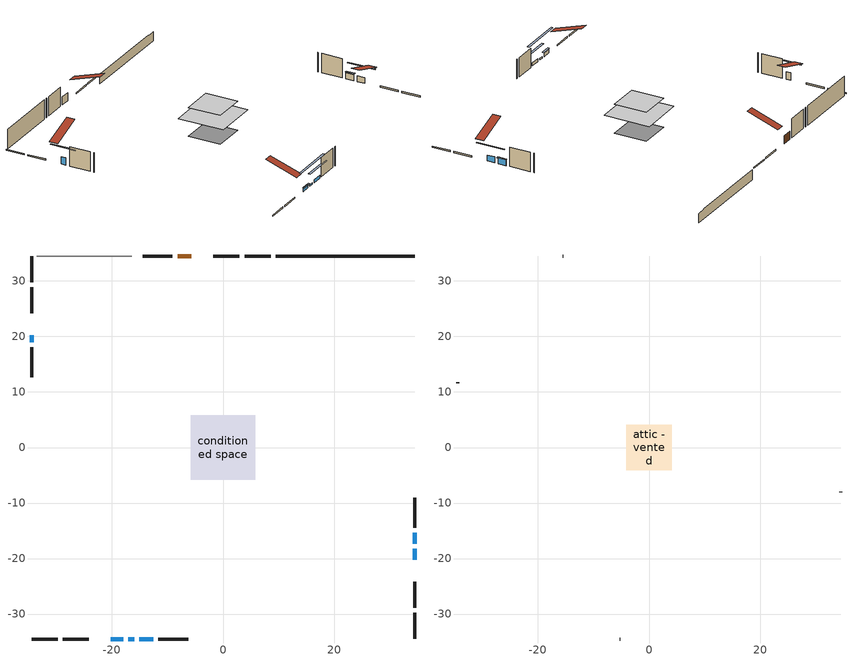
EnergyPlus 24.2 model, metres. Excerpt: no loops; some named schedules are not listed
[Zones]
conditioned space
 floor adiabatic (AdiabaticFloorConstruction): -5.82,-5.82 -5.82,5.82 5.82,5.82 5.82,-5.82 z3.36
 floor foundation (Slab1 construction): -4.11,-4.11 -4.11,4.11 4.11,4.11 4.11,-4.11 z-1.52
 wall outside (RimJoist1 construction): 8.57,34.5 3.89,34.5 / -34.5,-34.5 -29.81,-34.5 / -34.5,34.5 -34.5,29.81 / 34.5,-34.5 34.5,-29.81 z0.92:1.22
 wall outside (RimJoist2 construction): 2.96,34.5 -1.73,34.5 / -28.88,-34.5 -24.2,-34.5 / -34.5,28.88 -34.5,24.2 / 34.5,-28.88 34.5,-24.2 z0.92:1.22
 wall outside (AdiabaticWallConstruction 1): -5.69,34.5 -8.18,34.5 z0.92:2.95
 wall outside (AdiabaticWallConstruction): 34.5,-20.23 34.5,-18.25 / 34.5,-17.32 34.5,-15.35 z0.92:2.39; -20.23,-34.5 -17.97,-34.5 z0.92:1.76; -17.04,-34.5 -16,-34.5 z0.92:1.31; -15.08,-34.5 -12.55,-34.5 z0.92:1.67; -34.5,20.23 -34.5,18.98 z0.92:2.77
 wall outside (Wall1 construction): -9.11,34.5 -14.49,34.5 / -11.62,-34.5 -6.23,-34.5 / -34.5,18.06 -34.5,12.67 / 34.5,-14.42 34.5,-9.03 z0.92:5.8
 wall foundation (FoundationWall1 construction): 9.5,34.5,-1.52 9.5,34.5,0.92 32,34.5,0.92 32,34.5,0.76 34.5,34.5,0.76 34.5,34.5,-1.52
 wall adiabatic (Wall4 construction): -16.48,34.5 -33.57,34.5 z0.92:5.8
 window (WindowConstruction): 34.5,-20.23 34.5,-18.25 z0.92:2.39
 window (WindowConstruction 4): -20.23,-34.5 -17.97,-34.5 z0.92:1.76
 window (WindowConstruction 5): -17.04,-34.5 -16.01,-34.5 z0.92:1.31
 window (WindowConstruction 1): -15.08,-34.5 -12.55,-34.5 z0.92:1.67
 window (WindowConstruction 2): -34.5,20.23 -34.5,18.98 z0.92:2.77
 window (WindowConstruction 3): 34.5,-17.32 34.5,-15.35 z0.92:2.39
 door (Door): -5.69,34.5 -8.18,34.5 z0.92:2.95
 ceiling adiabatic (AdiabaticFloorConstruction): 5.82,-5.82 5.82,5.82 -5.82,5.82 -5.82,-5.82 z3.36
attic - vented
 floor to conditioned space (Floor1 construction Reversed): -4.11,-4.11 -4.11,4.11 4.11,4.11 4.11,-4.11 z5.8
 wall outside (Wall3 construction): -15.42,34.5 -15.55,34.5 / -5.3,-34.5 -5.18,-34.5 / -34.5,11.74 -34.5,11.61 / 34.5,-8.1 34.5,-7.98 z0.92:5.8
 roof outside (Roof1 construction): -4.77,34.5,5.8 -4.77,26.49,8.47 -2.65,26.49,8.47 -2.65,34.5,5.8; -21.16,-34.5,5.8 -21.16,-26.49,8.47 -23.27,-26.49,8.47 -23.27,-34.5,5.8; -34.5,21.16,5.8 -26.49,21.16,8.47 -26.49,23.27,8.47 -34.5,23.27,5.8; 34.5,-21.16,5.8 26.49,-21.16,8.47 26.49,-23.27,8.47 34.5,-23.27,5.8
shading: 34.5,-15.61 34.5,-22.87 34.91,-22.87 34.91,-15.61 z5.03; -17.77,-34.5 -20.43,-34.5 -20.43,-34.91 -17.77,-34.91 z1.96; -10.92,-34.5 -22.12,-34.5 -22.12,-34.91 -10.92,-34.91 z6.39; -9.91,-34.5 -17.72,-34.5 -17.72,-34.91 -9.91,-34.91 z4.31; -34.5,16.34 -34.5,22.87 -34.91,22.87 -34.91,16.34 z5.41; 34.5,-15.15 34.5,-17.53 34.91,-17.53 34.91,-15.15 z2.59
[Building]
Building 1: Terrain=Suburbs
[Site:Location]
Toronto City Centre_ON: Latitude {deg}=43.63; Longitude {deg}=-79.39; Time Zone {hr}=-5; Elevation {m}=77; Keep Site Location Information=Yes
[Site:GroundTemperature:Shallow]
5.01852, 3.26908, 3.12898, 3.95918, 7.29196, 10.6092, 13.4851, 15.3069, 15.4617, 13.9799, 11.1774, 7.9619
[Site:WaterMainsTemperature]
Calculation Method=Schedule; Temperature Schedule=mains temperature schedule
[Material] Roughness=Rough; Thermal Absorptance=0.9
Name | Thickness {m} | Conductivity {W/m-K} | Density {kg/m3} | Specific Heat {J/kg-K} | Solar Absorptance | Visible Absorptance
asphalt or fiberglass shingles | 0.00635 | 0.162714 | 1121.4 | 1465.45 | 0.4 | 0.4
ceiling loosefill ins | 0.0846667 | 0.0480833 | 16.02 | 1046.75 | 0.7 | 0.7
ceiling stud and cavity | 0.1397 | 0.10883 | 65.682 | 1177.47 | 0.7 | 0.7
concrete 4.0 in. | 0.1016 | 1.803125 | 2242.8 | 837.4 | 0.7 | 0.7
concrete 8.0 in. | 0.2032 | 1.803125 | 2242.8 | 837.4 | 0.7 | 0.7
door material | 0.04445 | 0.188738 | 512.64 | 1214.23 | 0.7 | 0.7
exterior vertical ins | 0.0360198 | 0.029427 | 32.04 | 1214.23 | 0.7 | 0.7
floor covering | 0.0127 | 0.0433444 | 54.468 | 1339.84 | 0.6 | 0.6
floor rigid ins; wall rigid ins 2 | 0.512978 | 0.029427 | 32.04 | 1214.23 | 0.7 | 0.7
floor stud and cavity | 0.1397 | 1.75129 | 37.0049 | 1207.88 | 0.7 | 0.7
furniture material conditioned space 1 | 0.1524 | 0.115458 | 640.8 | 1214.23 | 0.6 | 0.6
gypsum board | 0.0127 | 0.160291 | 801 | 837.4 | 0.6 | 0.6
gypsum board 1 | 0.0127 | 0.160291 | 801 | 837.4 | 0.7 | 0.7
osb sheathing 0.5 in. | 0.0127 | 0.115458 | 512.64 | 1214.23 | 0.7 | 0.7
osb sheathing 0.75 in. | 0.01905 | 0.115458 | 512.64 | 1214.23 | 0.7 | 0.7
rim joist stud and cavity | 0.0508 | 0.177588 | 50.32683 | 1063.81 | 0.6 | 0.6
rim joist stud and cavity 1 | 0.0508 | 0.648972 | 50.32683 | 1063.81 | 0.6 | 0.6
wall rigid ins | 0.051816 | 0.029427 | 32.04 | 1214.23 | 0.7 | 0.7
wall rigid ins 1 | 0.051816 | 0.029427 | 32.04 | 1214.23 | 0.4 | 0.4
wall stud and cavity | 0.1397 | 0.114486 | 139.0536 | 1170.24 | 0.7 | 0.7
wall stud and cavity 1 | 0.0889 | 6.1454 | 50.32683 | 1063.81 | 0.6 | 0.6
wall stud and cavity 2 | 0.1397 | 0.100998 | 139.0536 | 1170.24 | 0.7 | 0.7
wall stud and cavity 3 | 0.0889 | 0.380278 | 52.3479 | 1209.89 | 0.7 | 0.7
wall stud and cavity 4 | 0.0889 | 0.391764 | 83.0341 | 1211.67 | 0.7 | 0.7
wood siding | 0.0254 | 0.102417 | 544.68 | 1172.36 | 0.4 | 0.4
wood siding 1 | 0.00254 | 0.102417 | 544.68 | 1172.36 | 0.4 | 0.4
wood siding 2; wood siding 3; wood siding 4 | 0.0254 | 0.102417 | 544.68 | 1172.36 | 0.7 | 0.7
[WindowMaterial:SimpleGlazingSystem]
Name | U-Factor {W/m2-K} | Solar Heat Gain Coefficient
WindowMaterial | 2.906 | 0.65
WindowMaterial 1 | 3.82073 | 0.59
WindowMaterial 2 | 3.006501 | 0.66
WindowMaterial 3 | 3.62938 | 0.61
WindowMaterial 4 | 7.0816 | 0.47
[Construction]
AdiabaticFloorConstruction: floor stud and cavity, floor rigid ins, osb sheathing 0.75 in., floor covering
AdiabaticWallConstruction: wood siding 3, wall rigid ins 2, wall stud and cavity 3, gypsum board
AdiabaticWallConstruction 1: wood siding 4, wall rigid ins 2, wall stud and cavity 3, gypsum board
Door: door material
Floor1 construction Reversed: gypsum board, ceiling stud and cavity, ceiling loosefill ins
FoundationWall1 construction: concrete 8.0 in., gypsum board 1
furniture construction conditioned space 1: furniture material conditioned space 1
PartitionWallConstruction: gypsum board, wall stud and cavity 4, gypsum board
RimJoist1 construction: wood siding 2, rim joist stud and cavity
RimJoist2 construction: wood siding 2, rim joist stud and cavity 1
Roof1 construction: asphalt or fiberglass shingles
Slab1 construction: concrete 4.0 in.
Wall1 construction: wood siding, wall rigid ins, osb sheathing 0.5 in., wall stud and cavity, gypsum board
Wall3 construction: wood siding 1, wall stud and cavity 1
Wall4 construction: wall rigid ins 1, osb sheathing 0.5 in., wall stud and cavity 2, gypsum board
WindowConstruction; WindowConstruction 3: WindowMaterial
WindowConstruction 1: WindowMaterial 1
WindowConstruction 2: WindowMaterial 2
WindowConstruction 4: WindowMaterial 3
WindowConstruction 5: WindowMaterial 4
[Zone] Multiplier=1; Part of Total Floor Area=Yes
Name | Volume {m3}
attic - vented | 29.3128
conditioned space | 536
[Space]
Name | Zone | Volume {m3}
attic - vented 1 | attic - vented | 29.3128
conditioned space 1 | conditioned space | 536
[ZoneInfiltration:EffectiveLeakageArea]
infil attic - vented 1: Zone or Space=attic - vented 1; Schedule=Always On Discrete; Effective Air Leakage Area {cm2}=2847.58; Stack Coefficient=0.00052479; Wind Coefficient=1.54779e-05
[ZoneMixing]
whole house fan mix: Zone or Space=attic - vented; Schedule=Always On Continuous; Design Flow Rate Calculation Method=Flow/Zone; Design Flow Rate {m3/s}=0; Source Zone or Space=conditioned space
[SurfaceProperty:ExposedFoundationPerimeter]
Slab1: Exposed Perimeter Calculation Method=TotalExposedPerimeter; Total Exposed Perimeter {m}=24.994
[InternalMass] Zone or ZoneList=conditioned space; Space or SpaceList=conditioned space 1
Name | Construction | Surface Area {m2}
furniture mass conditioned space 1 | furniture construction conditioned space 1 | 81.1721
partition wall mass | PartitionWallConstruction | 202.93
[Lights]
interior lighting: Zone or ZoneList or Space or SpaceList=conditioned space 1; Schedule=interior lighting schedule; Design Level Calculation Method=LightingLevel; Lighting Level {W}=343.2; Return Air Fraction=0; Fraction Radiant=0.6; Fraction Visible=0.2; Fraction Replaceable=1
[People]
occupants: Zone or ZoneList or Space or SpaceList=conditioned space 1; Number of People Schedule=occupants schedule; Number of People Calculation Method=People; Number of People=3; Fraction Radiant=0.314171; Sensible Heat Fraction=0.56303; Activity Level Schedule=occupants activity schedule; Carbon Dioxide Generation Rate {m3/s-W}=0; Enable ASHRAE 55 Comfort Warnings=No; Mean Radiant Temperature Calculation Type=EnclosureAveraged
[ElectricEquipment] Zone or ZoneList or Space or SpaceList=conditioned space 1; Design Level Calculation Method=EquipmentLevel
Name | Schedule | Design Level {W} | Fraction Latent | Fraction Radiant | Fraction Lost
clothes dryer | clothes dryer schedule | 140.772 | 0.015 | 0.081 | 0.85
clothes washer | clothes washer schedule | 32.1985 | 0.03 | 0.162 | 0.7
cooking range | cooking range schedule | 208.969 | 0.08 | 0.432 | 0.2
dishwasher | dishwasher schedule | 66.8632 | 0.3 | 0.18 | 0.4
fridge | fridge schedule | 72.9452 | 0 | 0.6 | 0
mech vent house fan | mech vent house fan schedule | 0 | 0 | 0 | 1
mech vent house fan cfis | mech vent house fan cfis schedule | 0 | 0 | 0 | 0
mech vent range fan 0 | mech vent range fan 0 schedule | 57 | 0 | 0 | 1
misc plug loads | misc plug loads schedule | 494.7 | 0.045 | 0.513 | 0.1
whole house fan | Always On Discrete | 0 | 0 | 0 | 1
[OtherEquipment] Zone or ZoneList or Space or SpaceList=conditioned space 1; Design Level Calculation Method=EquipmentLevel
Name | Fuel Type | Schedule | Design Level {W} | Fraction Latent | Fraction Radiant | Fraction Lost
clothes dryer 1 | Electricity | clothes dryer schedule | 0 | 0.015 | 0.081 | 0.85
cooking range 1 | Electricity | cooking range schedule | 0 | 0.08 | 0.432 | 0.2
general water use latent | None | general water use schedule | 59.3978 | 1 | 0 | 0
general water use sensible | None | general water use schedule | -58.539 | 0 | 0.6 | 0
mech vent house fan latent load | None | Always On Discrete | 0 | 1 | 0 | 0
mech vent house fan sensible load | None | Always On Discrete | 0 | 0 | 0 | 0
water heater energy adjustment1 | NaturalGas | Always On Discrete | 0.01 | 0 | 0 | 1
[ZoneInfiltration:DesignFlowRate] Zone or ZoneList or Space or SpaceList=conditioned space 1; Schedule=Always On Discrete; Design Flow Rate Calculation Method=Flow/Zone; Design Flow Rate {m3/s}=0
infil flow; natural vent flow; whole house fan flow
[AvailabilityManager:Scheduled]
central ac and furnace airloop Availability Manager: Schedule=Always On Discrete
[Foundation:Kiva]
Foundation Kiva 1: Initial Indoor Air Temperature {C}=18; Wall Height Above Grade {m}=0.919978; Wall Depth Below Slab {m}=0.2032; Custom Block Material Name 1=exterior vertical ins; Custom Block Depth 1 {m}=2.43998; Custom Block X Position 1 {m}=0.2159; Custom Block Z Position 1 {m}=0
[Foundation:Kiva:Settings]
Soil Conductivity {W/m-K}=0.849921; Soil Density {kg/m3}=1842.3; Soil Specific Heat {J/kg-K}=418.7; Ground Solar Absorptivity=0.9; Ground Thermal Absorptivity=0.9; Ground Surface Roughness {m}=0.03; Far-Field Width {m}=40; Deep-Ground Boundary Condition=ZeroFlux; Deep-Ground Depth {m}=40; Minimum Cell Dimension {m}=0.2; Maximum Cell Growth Coefficient=3; Simulation Timestep=Timestep
[Exterior:Lights]
exterior lighting: Schedule=exterior lighting schedule; Design Level {W}=75.6
[EnergyManagementSystem:GlobalVariable]
central_ac_and_furnace_airloop_Fan_RTF
infil_program_Qfan
infil_program_Qinf
natural_vent_program_Qnv
natural_vent_program_Qwhf
[EnergyManagementSystem:Sensor]
Name | Output:Variable or Output:Meter Index Key | Output:Variable or Output:Meter
airflow_gain | infil flow | Infiltration Sensible Heat Gain Energy
airflow_gain_1 | natural vent flow | Infiltration Sensible Heat Gain Energy
airflow_gain_2 | whole house fan flow | Infiltration Sensible Heat Gain Energy
airflow_loss | infil flow | Infiltration Sensible Heat Loss Energy
airflow_loss_1 | natural vent flow | Infiltration Sensible Heat Loss Energy
airflow_loss_2 | whole house fan flow | Infiltration Sensible Heat Loss Energy
clg_load_cond |  | Cooling:EnergyTransfer:Zone:CONDITIONED SPACE
clg_sp_s; clg_sp_s_1 | cooling setpoint | Schedule Value
clothes_dryer_exhaust_0_sch_s | clothes dryer exhaust 0 schedule | Schedule Value
cool_season | cooling season schedule | Schedule Value
htg_load_cond |  | Heating:EnergyTransfer:Zone:CONDITIONED SPACE
htg_sp_s; htg_sp_s_1 | heating setpoint | Schedule Value
ig_ee_conv | clothes dryer | Electric Equipment Convective Heating Energy
ig_ee_conv_2 | cooking range | Electric Equipment Convective Heating Energy
ig_ee_conv_4 | fridge | Electric Equipment Convective Heating Energy
ig_ee_conv_5 | misc plug loads | Electric Equipment Convective Heating Energy
ig_ee_conv_6 | whole house fan | Electric Equipment Convective Heating Energy
ig_ee_rad | clothes dryer | Electric Equipment Radiant Heating Energy
ig_ee_rad_2 | cooking range | Electric Equipment Radiant Heating Energy
ig_ee_rad_4 | fridge | Electric Equipment Radiant Heating Energy
ig_ee_rad_5 | misc plug loads | Electric Equipment Radiant Heating Energy
ig_ee_rad_6 | whole house fan | Electric Equipment Radiant Heating Energy
ig_lgt_conv | interior lighting | Lights Convective Heating Energy
ig_lgt_rad | interior lighting | Lights Radiant Heating Energy
ig_lgt_vis | interior lighting | Lights Visible Radiation Heating Energy
ig_oe_conv | clothes dryer 1 | Other Equipment Convective Heating Energy
ig_oe_conv_1 | cooking range 1 | Other Equipment Convective Heating Energy
ig_oe_conv_2 | general water use latent | Other Equipment Convective Heating Energy
ig_oe_conv_3 | general water use sensible | Other Equipment Convective Heating Energy
ig_oe_conv_4 | water heater energy adjustment1 | Other Equipment Convective Heating Energy
ig_oe_rad | clothes dryer 1 | Other Equipment Radiant Heating Energy
ig_oe_rad_1 | cooking range 1 | Other Equipment Radiant Heating Energy
ig_oe_rad_2 | general water use latent | Other Equipment Radiant Heating Energy
ig_oe_rad_3 | general water use sensible | Other Equipment Radiant Heating Energy
ig_oe_rad_4 | water heater energy adjustment1 | Other Equipment Radiant Heating Energy
ig_ppl_conv | occupants | People Convective Heating Energy
ig_ppl_rad | occupants | People Radiant Heating Energy
im_conv | furniture mass conditioned space 1 | Surface Inside Face Convection Heat Gain Energy
im_conv_1 | partition wall mass | Surface Inside Face Convection Heat Gain Energy
im_ig | furniture mass conditioned space 1 | Surface Inside Face Internal Gains Radiation Heat Gain Energy
im_ig_1 | partition wall mass | Surface Inside Face Internal Gains Radiation Heat Gain Energy
im_lgt | furniture mass conditioned space 1 | Surface Inside Face Lights Radiation Heat Gain Energy
im_lgt_1 | partition wall mass | Surface Inside Face Lights Radiation Heat Gain Energy
im_sol | furniture mass conditioned space 1 | Surface Inside Face Solar Radiation Heat Gain Energy
im_sol_1 | partition wall mass | Surface Inside Face Solar Radiation Heat Gain Energy
im_surf | furniture mass conditioned space 1 | Surface Inside Face Net Surface Thermal Radiation Heat Gain Energy
im_surf_1 | partition wall mass | Surface Inside Face Net Surface Thermal Radiation Heat Gain Energy
mech_vent_range_fan_0_sch_s | mech vent range fan 0 schedule | Schedule Value
mv_conv | mech vent house fan | Electric Equipment Convective Heating Energy
mv_conv_1 | mech vent house fan cfis | Electric Equipment Convective Heating Energy
mv_conv_2 | mech vent range fan 0 | Electric Equipment Convective Heating Energy
mv_conv_3 | mech vent house fan latent load | Other Equipment Convective Heating Energy
mv_conv_4 | mech vent house fan sensible load | Other Equipment Convective Heating Energy
mv_rad | mech vent house fan | Electric Equipment Radiant Heating Energy
mv_rad_1 | mech vent house fan cfis | Electric Equipment Radiant Heating Energy
mv_rad_2 | mech vent range fan 0 | Electric Equipment Radiant Heating Energy
mv_rad_3 | mech vent house fan latent load | Other Equipment Radiant Heating Energy
mv_rad_4 | mech vent house fan sensible load | Other Equipment Radiant Heating Energy
natural_vent_s | natural vent schedule | Schedule Value
out_pb_s |  | Site Outdoor Air Barometric Pressure
out_wt_s |  | Site Outdoor Air Humidity Ratio
site_vw_s |  | Site Wind Speed
ss_back_out | Window1 | Surface Window Shortwave from Zone Back Out Window Heat Transfer Rate
ss_back_out_1 | Window11 | Surface Window Shortwave from Zone Back Out Window Heat Transfer Rate
ss_back_out_2 | Window15 | Surface Window Shortwave from Zone Back Out Window Heat Transfer Rate
ss_back_out_3 | Window3 | Surface Window Shortwave from Zone Back Out Window Heat Transfer Rate
ss_back_out_4 | Window8 | Surface Window Shortwave from Zone Back Out Window Heat Transfer Rate
ss_back_out_5 | Window9 | Surface Window Shortwave from Zone Back Out Window Heat Transfer Rate
ss_conv | Door1 | Surface Inside Face Convection Heat Gain Energy
ss_conv_1 | Window1 | Surface Inside Face Convection Heat Gain Energy
ss_conv_2 | Window11 | Surface Inside Face Convection Heat Gain Energy
ss_conv_3 | Window15 | Surface Inside Face Convection Heat Gain Energy
ss_conv_4 | Window3 | Surface Inside Face Convection Heat Gain Energy
ss_conv_5 | Window8 | Surface Inside Face Convection Heat Gain Energy
ss_conv_6 | Window9 | Surface Inside Face Convection Heat Gain Energy
ss_ig | Door1 | Surface Inside Face Internal Gains Radiation Heat Gain Energy
ss_ig_1 | Window1 | Surface Inside Face Internal Gains Radiation Heat Gain Energy
ss_ig_2 | Window11 | Surface Inside Face Internal Gains Radiation Heat Gain Energy
ss_ig_3 | Window15 | Surface Inside Face Internal Gains Radiation Heat Gain Energy
ss_ig_4 | Window3 | Surface Inside Face Internal Gains Radiation Heat Gain Energy
ss_ig_5 | Window8 | Surface Inside Face Internal Gains Radiation Heat Gain Energy
ss_ig_6 | Window9 | Surface Inside Face Internal Gains Radiation Heat Gain Energy
ss_lgt | Door1 | Surface Inside Face Lights Radiation Heat Gain Energy
ss_sol | Door1 | Surface Inside Face Solar Radiation Heat Gain Energy
ss_surf | Door1 | Surface Inside Face Net Surface Thermal Radiation Heat Gain Energy
ss_surf_1 | Window1 | Surface Inside Face Net Surface Thermal Radiation Heat Gain Energy
ss_surf_2 | Window11 | Surface Inside Face Net Surface Thermal Radiation Heat Gain Energy
ss_surf_3 | Window15 | Surface Inside Face Net Surface Thermal Radiation Heat Gain Energy
ss_surf_4 | Window3 | Surface Inside Face Net Surface Thermal Radiation Heat Gain Energy
ss_surf_5 | Window8 | Surface Inside Face Net Surface Thermal Radiation Heat Gain Energy
ss_surf_6 | Window9 | Surface Inside Face Net Surface Thermal Radiation Heat Gain Energy
ss_trans_in | Window1 | Surface Window Transmitted Solar Radiation Rate
ss_trans_in_1 | Window11 | Surface Window Transmitted Solar Radiation Rate
ss_trans_in_2 | Window15 | Surface Window Transmitted Solar Radiation Rate
ss_trans_in_3 | Window3 | Surface Window Transmitted Solar Radiation Rate
ss_trans_in_4 | Window8 | Surface Window Transmitted Solar Radiation Rate
ss_trans_in_5 | Window9 | Surface Window Transmitted Solar Radiation Rate
ss_trans_out | Window1 | Surface Inside Face Initial Transmitted Diffuse Transmitted Out Window Solar Radiation Rate
ss_trans_out_1 | Window11 | Surface Inside Face Initial Transmitted Diffuse Transmitted Out Window Solar Radiation Rate
ss_trans_out_2 | Window15 | Surface Inside Face Initial Transmitted Diffuse Transmitted Out Window Solar Radiation Rate
ss_trans_out_3 | Window3 | Surface Inside Face Initial Transmitted Diffuse Transmitted Out Window Solar Radiation Rate
ss_trans_out_4 | Window8 | Surface Inside Face Initial Transmitted Diffuse Transmitted Out Window Solar Radiation Rate
ss_trans_out_5 | Window9 | Surface Inside Face Initial Transmitted Diffuse Transmitted Out Window Solar Radiation Rate
s_conv | Floor1 | Surface Inside Face Convection Heat Gain Energy
s_conv_1 | FoundationWall1 | Surface Inside Face Convection Heat Gain Energy
s_conv_10 | RimJoist2:270 | Surface Inside Face Convection Heat Gain Energy
s_conv_11 | RimJoist2:90 | Surface Inside Face Convection Heat Gain Energy
s_conv_12 | Slab1 | Surface Inside Face Convection Heat Gain Energy
s_conv_13 | Wall1:0 | Surface Inside Face Convection Heat Gain Energy
s_conv_14 | Wall1:180 | Surface Inside Face Convection Heat Gain Energy
s_conv_15 | Wall1:270 | Surface Inside Face Convection Heat Gain Energy
s_conv_16 | Wall1:90 | Surface Inside Face Convection Heat Gain Energy
s_conv_17 | Wall4 | Surface Inside Face Convection Heat Gain Energy
s_conv_2 | inferred conditioned ceiling | Surface Inside Face Convection Heat Gain Energy
s_conv_3 | inferred conditioned floor | Surface Inside Face Convection Heat Gain Energy
s_conv_4 | RimJoist1:0 | Surface Inside Face Convection Heat Gain Energy
s_conv_5 | RimJoist1:180 | Surface Inside Face Convection Heat Gain Energy
s_conv_6 | RimJoist1:270 | Surface Inside Face Convection Heat Gain Energy
s_conv_7 | RimJoist1:90 | Surface Inside Face Convection Heat Gain Energy
s_conv_8 | RimJoist2:0 | Surface Inside Face Convection Heat Gain Energy
s_conv_9 | RimJoist2:180 | Surface Inside Face Convection Heat Gain Energy
s_ig | Floor1 | Surface Inside Face Internal Gains Radiation Heat Gain Energy
s_ig_1 | FoundationWall1 | Surface Inside Face Internal Gains Radiation Heat Gain Energy
s_ig_10 | RimJoist2:270 | Surface Inside Face Internal Gains Radiation Heat Gain Energy
s_ig_11 | RimJoist2:90 | Surface Inside Face Internal Gains Radiation Heat Gain Energy
s_ig_12 | Slab1 | Surface Inside Face Internal Gains Radiation Heat Gain Energy
s_ig_13 | Wall1:0 | Surface Inside Face Internal Gains Radiation Heat Gain Energy
s_ig_14 | Wall1:180 | Surface Inside Face Internal Gains Radiation Heat Gain Energy
s_ig_15 | Wall1:270 | Surface Inside Face Internal Gains Radiation Heat Gain Energy
s_ig_16 | Wall1:90 | Surface Inside Face Internal Gains Radiation Heat Gain Energy
s_ig_17 | Wall4 | Surface Inside Face Internal Gains Radiation Heat Gain Energy
s_ig_2 | inferred conditioned ceiling | Surface Inside Face Internal Gains Radiation Heat Gain Energy
s_ig_3 | inferred conditioned floor | Surface Inside Face Internal Gains Radiation Heat Gain Energy
s_ig_4 | RimJoist1:0 | Surface Inside Face Internal Gains Radiation Heat Gain Energy
s_ig_5 | RimJoist1:180 | Surface Inside Face Internal Gains Radiation Heat Gain Energy
s_ig_6 | RimJoist1:270 | Surface Inside Face Internal Gains Radiation Heat Gain Energy
s_ig_7 | RimJoist1:90 | Surface Inside Face Internal Gains Radiation Heat Gain Energy
s_ig_8 | RimJoist2:0 | Surface Inside Face Internal Gains Radiation Heat Gain Energy
s_ig_9 | RimJoist2:180 | Surface Inside Face Internal Gains Radiation Heat Gain Energy
s_lgt | Floor1 | Surface Inside Face Lights Radiation Heat Gain Energy
s_lgt_1 | FoundationWall1 | Surface Inside Face Lights Radiation Heat Gain Energy
s_lgt_10 | RimJoist2:270 | Surface Inside Face Lights Radiation Heat Gain Energy
s_lgt_11 | RimJoist2:90 | Surface Inside Face Lights Radiation Heat Gain Energy
s_lgt_12 | Slab1 | Surface Inside Face Lights Radiation Heat Gain Energy
s_lgt_13 | Wall1:0 | Surface Inside Face Lights Radiation Heat Gain Energy
s_lgt_14 | Wall1:180 | Surface Inside Face Lights Radiation Heat Gain Energy
s_lgt_15 | Wall1:270 | Surface Inside Face Lights Radiation Heat Gain Energy
s_lgt_16 | Wall1:90 | Surface Inside Face Lights Radiation Heat Gain Energy
s_lgt_17 | Wall4 | Surface Inside Face Lights Radiation Heat Gain Energy
s_lgt_2 | inferred conditioned ceiling | Surface Inside Face Lights Radiation Heat Gain Energy
s_lgt_3 | inferred conditioned floor | Surface Inside Face Lights Radiation Heat Gain Energy
s_lgt_4 | RimJoist1:0 | Surface Inside Face Lights Radiation Heat Gain Energy
s_lgt_5 | RimJoist1:180 | Surface Inside Face Lights Radiation Heat Gain Energy
s_lgt_6 | RimJoist1:270 | Surface Inside Face Lights Radiation Heat Gain Energy
s_lgt_7 | RimJoist1:90 | Surface Inside Face Lights Radiation Heat Gain Energy
s_lgt_8 | RimJoist2:0 | Surface Inside Face Lights Radiation Heat Gain Energy
s_lgt_9 | RimJoist2:180 | Surface Inside Face Lights Radiation Heat Gain Energy
s_sol | Floor1 | Surface Inside Face Solar Radiation Heat Gain Energy
s_sol_1 | FoundationWall1 | Surface Inside Face Solar Radiation Heat Gain Energy
s_sol_10 | RimJoist2:270 | Surface Inside Face Solar Radiation Heat Gain Energy
s_sol_11 | RimJoist2:90 | Surface Inside Face Solar Radiation Heat Gain Energy
s_sol_12 | Slab1 | Surface Inside Face Solar Radiation Heat Gain Energy
s_sol_13 | Wall1:0 | Surface Inside Face Solar Radiation Heat Gain Energy
s_sol_14 | Wall1:180 | Surface Inside Face Solar Radiation Heat Gain Energy
s_sol_15 | Wall1:270 | Surface Inside Face Solar Radiation Heat Gain Energy
s_sol_16 | Wall1:90 | Surface Inside Face Solar Radiation Heat Gain Energy
s_sol_17 | Wall4 | Surface Inside Face Solar Radiation Heat Gain Energy
s_sol_2 | inferred conditioned ceiling | Surface Inside Face Solar Radiation Heat Gain Energy
